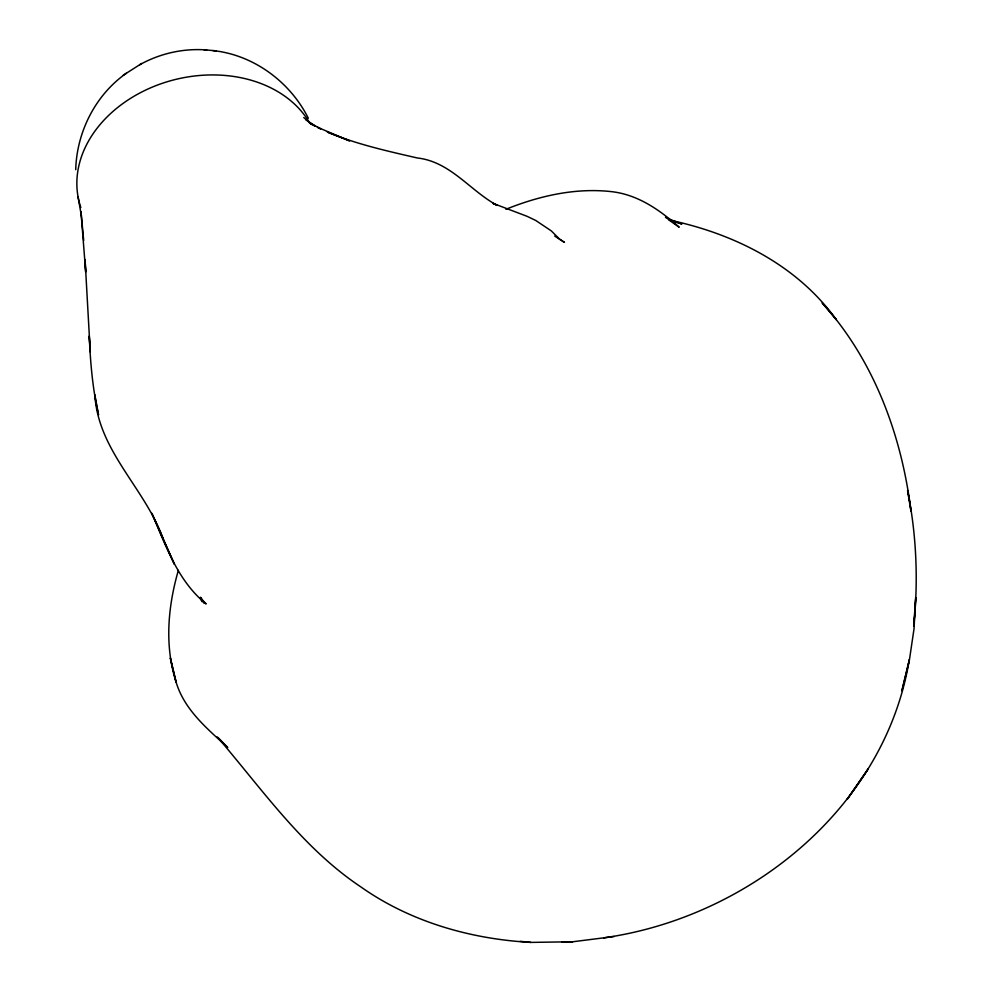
<?xml version="1.0" encoding="UTF-8"?>
<svg xmlns="http://www.w3.org/2000/svg" width="992" height="992" viewBox="0 0 992 992"><rect width="100%" height="100%" fill="white"/><g stroke="black" fill="none" stroke-linecap="round" stroke-linejoin="round"><path stroke-width="1.49" d="M75.727 169.706C76.719 132.035 95.406 94.934 126.443 73.185M178.362 570.363C167.933 606.422 164.399 645.569 176.006 681.802C184.202 709.801 207.204 728.612 227.751 747.559L218.438 737.936M139.599 64.802C159.861 53.469 183.508 48.1 206.683 49.972M123.293 75.206L141.596 63.525M505.895 209.3C539.164 195.895 575.484 187.562 611.494 191.642C637.943 194.606 659.928 210.044 679.185 227.23L669.24 220.212M603.669 937.862C748.34 917.513 884.988 808.381 909.304 659.692L901.877 690.878L909.379 660.164L914.016 628.903L915.715 597.606L913.706 625.989C918.418 580.878 916.534 534.998 907.581 490.519L910.991 511.314C901.79 435.587 873.952 360.009 822.157 302.92L836.33 319.697C797.047 265.1 734.613 233.976 670.158 220.224M562.042 941.941L572.706 941.768L613.998 936.547M520.205 941.321L530.918 942.4L572.706 941.768M212.908 50.58C253.592 54.771 290.234 81.952 308.338 118.259M203.955 49.736L216.318 50.89M530.918 942.4C470.729 939.114 410.341 921.866 360.766 886.848C302.473 847.924 262.235 789.272 217.248 736.895M670.146 220.472L681.826 224.031L667.492 218.376M493.111 203.397L527.136 216.355L535.767 220.484L551.316 230.9L559.55 239.134L564.448 242.358L554.702 236.046M668.558 219.616L675.478 222.865L665.508 217.397M493.123 203.484L497.29 205.443C469.898 190.6 450.405 161.659 417.272 157.964C386.843 150.97 356.215 144.138 327.31 132.048L349.593 140.889L317.49 127.274L320.602 128.861L308.859 122.19L315.059 126.195L305.71 119.635M308.785 122.004L311.699 124.57L303.75 117.515M202.356 599.924L206.125 603.967C177.692 580.965 165.875 545.749 151.863 513.385M200.458 598.139L204.129 603.086L201.314 598.077M163.172 538.916C145.192 488.349 98.047 450.938 94.872 394.853L98.53 414.854C92.616 388.976 90.359 362.464 89.255 336.003L90.235 351.937L85.064 259.507L85.696 272.056L80.972 211.556L83.712 240.498M151.9 513.459L174.369 564.2L160.382 532.592M200.595 597.99L202.008 601.648L200.558 597.234M78.095 197.11L81.394 215.934M80.836 207.539A122.896 95.368 -13.7 0 1 158.36 84.717A122.896 95.368 -13.7 0 1 309.628 122.872M868.285 768.775L847.168 799.354L868.285 768.775M176.006 681.802L170.376 658.229L176.006 681.802"/></g></svg>
